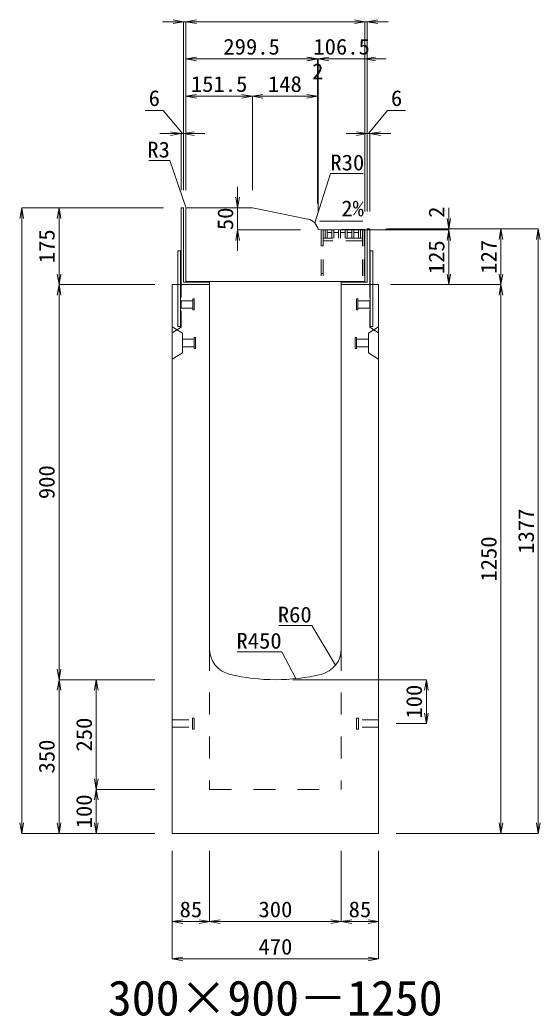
# Model space of a CAD drawing. Units: millimetres at full size. Extents: x -1809 to 57027, y -20349 to 17321.
# Drawn here: x 19818 to 21003, y -12312 to -10043 of the extents above; entities that cross this region are included whole.
import ezdxf
from ezdxf.enums import TextEntityAlignment as Align

# ---------------------------------------------------------------- set-up
doc = ezdxf.new("R2010")
doc.units = ezdxf.units.MM
doc.header["$LTSCALE"] = 50
for name, pattern in [('USER1', [2, 1, -1]), ('USER2', [1.35, 0.75, -0.6]), ('USER3', [1.35, 0.75, -0.6])]:
    doc.linetypes.add(name, pattern=pattern)
for name, color, linetype, lineweight in [('インサート', 3, 'USER2', 9), ('受枠', 3, 'Continuous', 5), ('寸法線', 7, 'Continuous', 13), ('引出線', 4, 'Continuous', 13), ('本体', 2, 'Continuous', 13), ('補助線', 8, 'Continuous', 13), ('ｸﾞﾚｰﾁﾝｸﾞ', 7, 'USER3', 9)]:
    doc.layers.add(name, color=color, linetype=linetype, lineweight=lineweight)
doc.layers.add('文字', color=7, linetype='Continuous')
doc.styles.add('ＭＳ 明朝', font='')
doc.styles.get('ＭＳ 明朝').set_extended_font_data('MS Mincho')

# ---------------------------------------------------------------- blocks, each defined once
blk = doc.blocks.new('open_arrow')
at = {"color": 0, "linetype": 'Continuous', "lineweight": -2}
blk.add_lwpolyline([(7.5, 1.25), (0, 0), (7.5, -1.25)], dxfattribs=at)

msp = doc.modelspace()

# ---------------------------------------------------------------- linework, layer by layer
at = {"layer": 'インサート'}
for p, q in [((20185, -10682.55), (20212, -10682.55)), ((20185, -10682.55), (20185, -10699.55)), ((20215, -10678.55), (20212, -10678.55)), ((20212, -10678.55), (20212, -10703.55)), ((20215, -10703.55), (20215, -10678.55)), ((20585, -10678.55), (20588, -10678.55)), ((20585, -10703.55), (20585, -10678.55)), ((20588, -10678.55), (20588, -10703.55)), ((20615, -10682.55), (20588, -10682.55)), ((20615, -10682.55), (20615, -10699.55)), ((20185, -10699.55), (20212, -10699.55)), ((20212, -10703.55), (20215, -10703.55)), ((20588, -10703.55), (20585, -10703.55)), ((20615, -10699.55), (20588, -10699.55)), ((20188.2, -10770.55), (20215.2, -10770.55)), ((20188.2, -10770.55), (20188.2, -10787.55)), ((20218.2, -10766.55), (20215.2, -10766.55)), ((20215.2, -10766.55), (20215.2, -10791.55)), ((20218.2, -10791.55), (20218.2, -10766.55)), ((20581.8, -10766.55), (20584.8, -10766.55)), ((20581.8, -10791.55), (20581.8, -10766.55)), ((20584.8, -10766.55), (20584.8, -10791.55)), ((20611.8, -10770.55), (20584.8, -10770.55)), ((20611.8, -10770.55), (20611.8, -10787.55)), ((20188.2, -10787.55), (20215.2, -10787.55)), ((20215.2, -10791.55), (20218.2, -10791.55)), ((20584.8, -10791.55), (20581.8, -10791.55)), ((20611.8, -10787.55), (20584.8, -10787.55)), ((20165, -11637.55), (20211, -11637.55)), ((20165, -11654.55), (20165, -11637.55)), ((20211, -11658.55), (20211, -11633.55)), ((20211, -11633.55), (20215, -11633.55)), ((20215, -11658.55), (20215, -11633.55)), ((20585, -11633.55), (20589, -11633.55)), ((20585, -11633.55), (20585, -11658.55)), ((20589, -11633.55), (20589, -11658.55)), ((20635, -11637.55), (20589, -11637.55)), ((20635, -11637.55), (20635, -11654.55)), ((20165, -11654.55), (20211, -11654.55)), ((20215, -11658.55), (20211, -11658.55)), ((20589, -11658.55), (20585, -11658.55)), ((20635, -11654.55), (20589, -11654.55))]:
    msp.add_line(p, q, dxfattribs=at)
at = {"layer": '受枠'}
for p, q in [((20185, -10471.05), (20185, -10646.05)), ((20185, -10471.05), (20191, -10471.05)), ((20185, -10471.05), (20191, -10471.05)), ((20191, -10471.05), (20191, -10640.05)), ((20609, -10519.06), (20609, -10640.05)), ((20609, -10519.06), (20615, -10519.06)), ((20615, -10646.05), (20615, -10519.06)), ((20178, -10741.05), (20178, -10569.06)), ((20184, -10569.06), (20178, -10569.06)), ((20184, -10741.05), (20184, -10569.06)), ((20616, -10741.05), (20616, -10569.06)), ((20616, -10569.06), (20622, -10569.06)), ((20622, -10741.05), (20622, -10569.06)), ((20191, -10640.05), (20250, -10640.05)), ((20250, -10646.05), (20250, -10640.05)), ((20550, -10640.05), (20550, -10646.05)), ((20550, -10640.05), (20609, -10640.05)), ((20550, -10646.05), (20550, -10640.05)), ((20250, -10646.05), (20185, -10646.05)), ((20615, -10646.05), (20550, -10646.05)), ((20184, -10741.05), (20178, -10741.05)), ((20616, -10741.05), (20622, -10741.05))]:
    msp.add_line(p, q, dxfattribs=at)
at = {"layer": '寸法線'}
for p, q in [((20244, -10046.93), (20143, -10046.93)), ((20191, -10431.03), (20191, -10046.93)), ((20196, -10431.03), (20196, -10046.93)), ((20604, -10046.93), (20196, -10046.93)), ((20196, -10431.03), (20196, -10046.93)), ((20556, -10046.93), (20657, -10046.93)), ((20604, -10479.23), (20604, -10046.93)), ((20604, -10479.23), (20604, -10046.93)), ((20609, -10479.04), (20609, -10046.93)), ((20495.51, -10131.93), (20196, -10131.93)), ((20196, -10431.03), (20196, -10131.93)), ((20447.51, -10131.93), (20545.44, -10131.93)), ((20449.44, -10131.93), (20652, -10131.93)), ((20495.51, -10461.09), (20495.51, -10131.93)), ((20495.51, -10461.09), (20495.51, -10131.93)), ((20497.44, -10481.08), (20497.44, -10131.93)), ((20497.44, -10481.08), (20497.44, -10131.93)), ((20604, -10479.23), (20604, -10131.93)), ((20196, -10216.93), (20347.5, -10216.93)), ((20196, -10431.03), (20196, -10216.93)), ((20347.5, -10431.03), (20347.5, -10216.93)), ((20347.5, -10216.93), (20495.51, -10216.93)), ((20347.5, -10431.03), (20347.5, -10216.93)), ((20495.51, -10461.09), (20495.51, -10216.93)), ((20144.67, -10249.13), (20103.44, -10249.13)), ((20188, -10301.93), (20144.67, -10249.13)), ((20612, -10301.93), (20655.33, -10249.13)), ((20655.33, -10249.13), (20696.56, -10249.13)), ((20239, -10301.93), (20137, -10301.93)), ((20185, -10431.03), (20185, -10301.93)), ((20191, -10431.03), (20191, -10301.93)), ((20561, -10301.93), (20663, -10301.93)), ((20609, -10479.04), (20609, -10301.93)), ((20615, -10479.04), (20615, -10301.93)), ((20313.83, -10569.11), (20313.83, -10423.05)), ((19822.06, -11896.05), (19822.06, -10471.05)), ((20144.98, -10471.05), (19822.06, -10471.05)), ((19907.06, -10471.05), (19907.06, -10646.05)), ((20144.98, -10471.05), (19907.06, -10471.05)), ((20313.83, -10471.05), (20307.48, -10471.05)), ((20794.94, -10569.1), (20794.94, -10471.25)), ((20457.42, -10521.11), (20313.83, -10521.11)), ((20544.46, -10521.1), (20794.94, -10521.1)), ((20544.46, -10521.1), (20794.94, -10521.1)), ((20651.02, -10519.25), (20794.94, -10519.25)), ((20655.02, -10519.06), (20913.78, -10519.06)), ((20655.02, -10519.06), (20998.78, -10519.06)), ((20794.94, -10646.05), (20794.94, -10521.1)), ((20913.78, -10519.06), (20913.78, -10646.05)), ((20998.78, -10519.06), (20998.78, -11896.05)), ((20124.98, -10646.05), (19907.06, -10646.05)), ((19907.06, -10646.05), (19907.06, -11546.05)), ((20124.98, -10646.05), (19907.06, -10646.05)), ((20662.02, -10646.05), (20794.94, -10646.05)), ((20675.02, -10646.05), (20913.78, -10646.05)), ((20675.02, -10646.05), (20913.78, -10646.05)), ((20913.78, -10646.05), (20913.78, -11896.05)), ((20124.98, -11546.05), (19907.06, -11546.05)), ((19907.06, -11896.05), (19907.06, -11546.05)), ((20124.98, -11546.05), (19907.06, -11546.05)), ((19992.06, -11546.05), (19992.06, -11796.05)), ((20124.98, -11546.05), (19992.06, -11546.05)), ((20440.02, -11546.05), (20743.78, -11546.05)), ((20743.78, -11546.05), (20743.78, -11646.05)), ((20675.02, -11646.05), (20743.78, -11646.05)), ((20124.98, -11796.05), (19992.06, -11796.05)), ((19992.06, -11796.05), (19992.06, -11896.05)), ((20124.98, -11796.05), (19992.06, -11796.05)), ((20124.98, -11896.05), (19822.06, -11896.05)), ((20124.98, -11896.05), (19907.06, -11896.05)), ((20124.98, -11896.05), (19992.06, -11896.05)), ((20675.02, -11896.05), (20913.78, -11896.05)), ((20675.02, -11896.05), (20998.78, -11896.05)), ((20165, -11936.07), (20165, -12097.21)), ((20165, -11936.07), (20165, -12182.21)), ((20250, -11936.07), (20250, -12097.21)), ((20250, -11936.07), (20250, -12097.21)), ((20550, -11936.07), (20550, -12097.21)), ((20550, -11936.07), (20550, -12097.21)), ((20635, -11936.07), (20635, -12097.21)), ((20635, -11936.07), (20635, -12182.21)), ((20165, -12097.21), (20250, -12097.21)), ((20250, -12097.21), (20550, -12097.21)), ((20550, -12097.21), (20635, -12097.21)), ((20165, -12182.21), (20635, -12182.21))]:
    msp.add_line(p, q, dxfattribs=at)
at = {"layer": '引出線'}
for points in [[(20196.88, -10471.93), (20159.65, -10363.53), (20111.92, -10363.53)], [(20489.42, -10505.21), (20525.11, -10392.88), (20599.79, -10392.88)], [(20501.31, -10501.75), (20550.05, -10501.21), (20598.81, -10501.21)], [(20537.07, -11512.74), (20482.66, -11422.84), (20407.98, -11422.84)], [(20446.44, -11543.65), (20414.22, -11482.51), (20313.21, -11482.51)]]:
    msp.add_lwpolyline(points, dxfattribs=at)
at = {"layer": '本体', "lineweight": 20}
for p, q in [((20196, -10474.05), (20196, -10639.05)), ((20347.5, -10471.05), (20198.95, -10471.05)), ((20473.81, -10496.66), (20347.5, -10471.05)), ((20497.44, -10521.1), (20604, -10519.25)), ((20604, -10639.05), (20604, -10519.25)), ((20604, -10639.05), (20196, -10639.05))]:
    msp.add_line(p, q, dxfattribs=at)
at = {"layer": '本体'}
for p, q in [((20165, -10646.05), (20165, -11896.05)), ((20165, -10646.05), (20250, -10646.05)), ((20250, -10646.05), (20250, -11475.53)), ((20550, -10646.05), (20550, -11475.53)), ((20550, -10646.05), (20635, -10646.05)), ((20635, -10646.05), (20635, -11896.05)), ((20165, -11896.05), (20635, -11896.05))]:
    msp.add_line(p, q, dxfattribs=at)
at = {"layer": '本体', "linetype": 'USER2', "lineweight": 9}
for p, q in [((20185, -10743.05), (20185, -10646.05)), ((20615, -10743.05), (20615, -10646.05)), ((20165, -10755.55), (20185, -10743.05)), ((20635, -10755.55), (20615, -10743.05))]:
    msp.add_line(p, q, dxfattribs=at)
at = {"layer": '本体', "lineweight": 9}
for p, q in [((20165, -10742.05), (20188.2, -10756.55)), ((20188.2, -10756.55), (20188.2, -10801.55)), ((20634.58, -10742.31), (20611.8, -10756.55)), ((20611.8, -10756.55), (20611.8, -10801.55)), ((20188.2, -10801.55), (20165, -10816.05)), ((20611.8, -10801.55), (20635, -10816.05))]:
    msp.add_line(p, q, dxfattribs=at)
at = {"layer": '本体', "linetype": 'USER1', "lineweight": 15}
for p, q in [((20250, -11475.53), (20250, -11796.05)), ((20550, -11475.53), (20550, -11796.05)), ((20250, -11796.05), (20550, -11796.05))]:
    msp.add_line(p, q, dxfattribs=at)
at = {"layer": '本体', "lineweight": 20}
for centre, radius, start, end in [((20199, -10474.05), 3, 90, 180), ((20467.85, -10526.06), 30, 9.51572, 78.54145)]:
    msp.add_arc(centre, radius, start, end, dxfattribs=at)
at = {"layer": '本体'}
for centre, radius, start, end in [((20310, -11475.53), 60, 180, 256.65764), ((20490, -11475.53), 60, 283.34236, 0), ((20400, -11096.05), 450, 256.65764, 283.34236)]:
    msp.add_arc(centre, radius, start, end, dxfattribs=at)
at = {"layer": '補助線'}
msp.add_line((20473.82, -10496.71), (20475.55, -10497.06), dxfattribs=at)
at = {"layer": 'ｸﾞﾚｰﾁﾝｸﾞ', "linetype": 'USER2', "lineweight": 5}
for p, q in [((20602.5, -10521.05), (20504.5, -10521.05)), ((20504.5, -10521.05), (20504.5, -10639.05)), ((20509, -10521.05), (20509, -10639.05)), ((20513.5, -10540.05), (20513.5, -10521.05)), ((20518, -10540.05), (20518, -10521.05)), ((20518, -10527.05), (20528.6, -10527.05)), ((20528.6, -10540.05), (20528.6, -10521.05)), ((20533.1, -10540.05), (20533.1, -10521.05)), ((20533.1, -10527.05), (20543.7, -10527.05)), ((20543.7, -10540.05), (20543.7, -10521.05)), ((20548.2, -10540.05), (20548.2, -10521.05)), ((20548.2, -10527.05), (20558.8, -10527.05)), ((20558.8, -10540.05), (20558.8, -10521.05)), ((20563.3, -10540.05), (20563.3, -10521.05)), ((20563.3, -10527.05), (20573.9, -10527.05)), ((20573.9, -10540.05), (20573.9, -10521.05)), ((20578.4, -10540.05), (20578.4, -10521.05)), ((20578.4, -10527.05), (20589, -10527.05)), ((20589, -10540.05), (20589, -10521.05)), ((20593.5, -10540.05), (20593.5, -10521.05)), ((20598, -10521.05), (20598, -10639.05)), ((20602.5, -10521.05), (20602.5, -10639.05)), ((20598, -10540.05), (20509, -10540.05)), ((20598, -10546.05), (20509, -10546.05)), ((20509, -10557.55), (20504.5, -10557.55)), ((20509, -10620.55), (20504.5, -10620.55))]:
    msp.add_line(p, q, dxfattribs=at)

# ---------------------------------------------------------------- block references
at = {"layer": '寸法線', "xscale": 3.2, "yscale": 3.2}
for p, rotation in [((20191, -10046.93), 180), ((20604, -10046.93), 180), ((20604, -10046.93), 180), ((20495.51, -10131.93), 180), ((20495.51, -10131.93), 180), ((20497.44, -10131.93), 180), ((20347.5, -10216.93), 180), ((20495.51, -10216.93), 180), ((20185, -10301.93), 180), ((20609, -10301.93), 180), ((20313.83, -10471.05), 90), ((19822.06, -10471.05), 270), ((19907.06, -10471.05), 270), ((20794.94, -10519.25), 90), ((20313.83, -10521.11), 270), ((20794.94, -10521.1), 270), ((20794.94, -10521.1), 270), ((20913.78, -10519.06), 270), ((20998.78, -10519.06), 270), ((19907.06, -10646.05), 90), ((20794.94, -10646.05), 90), ((20913.78, -10646.05), 90), ((19907.06, -10646.05), 270), ((20913.78, -10646.05), 270), ((19907.06, -11546.05), 90), ((19907.06, -11546.05), 270), ((19992.06, -11546.05), 270), ((20743.78, -11546.05), 270), ((20743.78, -11646.05), 90), ((19992.06, -11796.05), 90), ((19992.06, -11796.05), 270), ((19822.06, -11896.05), 90), ((19907.06, -11896.05), 90), ((19992.06, -11896.05), 90), ((20913.78, -11896.05), 90), ((20998.78, -11896.05), 90), ((20250, -12097.21), 180), ((20550, -12097.21), 180), ((20635, -12097.21), 180), ((20635, -12182.21), 180)]:
    msp.add_blockref('open_arrow', p, dxfattribs=dict(at, rotation=rotation))
for p in [(20196, -10046.93), (20196, -10046.93), (20609, -10046.93), (20196, -10131.93), (20497.44, -10131.93), (20604, -10131.93), (20196, -10216.93), (20347.5, -10216.93), (20191, -10301.93), (20615, -10301.93), (20165, -12097.21), (20250, -12097.21), (20550, -12097.21), (20165, -12182.21)]:
    msp.add_blockref('open_arrow', p, dxfattribs=at)
at = {"layer": '引出線', "xscale": 0.0533, "yscale": 0.0533}
for p, rotation in [((20196.88, -10471.93), 109), ((20489.42, -10505.21), 72.4), ((20501.31, -10501.75), 0.6), ((20537.07, -11512.74), 121.2), ((20446.44, -11543.65), 117.8)]:
    msp.add_blockref('open_arrow', p, dxfattribs=dict(at, rotation=rotation))

# ---------------------------------------------------------------- texts
at = {"layer": '寸法線', "style": 'ＭＳ 明朝', "width": 1.05}
for s, p in [('299.5', (20345.75, -10103.91)), ('106.5', (20550.72, -10103.91)), ('2', (20496.47, -10159.95)), ('151.5', (20271.75, -10188.91)), ('148', (20421.5, -10188.91)), ('6', (20124.05, -10221.11)), ('6', (20675.95, -10221.11)), ('85', (20207.5, -12069.19)), ('300', (20400, -12069.19)), ('85', (20592.5, -12069.19)), ('470', (20400, -12154.19))]:
    msp.add_text(s, height=36.03, dxfattribs=at).set_placement(p, align=Align.MIDDLE_CENTER)
for s, p in [('50', (20285.81, -10496.08)), ('2', (20766.92, -10480.99)), ('175', (19879.04, -10558.55)), ('125', (20766.92, -10583.58)), ('127', (20885.76, -10582.56)), ('900', (19879.04, -11096.05)), ('1377', (20970.76, -11207.56)), ('1250', (20885.76, -11271.05)), ('100', (20715.76, -11596.05)), ('250', (19964.04, -11671.05)), ('350', (19879.04, -11721.05)), ('100', (19964.04, -11846.05))]:
    msp.add_text(s, height=36.03, rotation=90, dxfattribs=at).set_placement(p, align=Align.MIDDLE_CENTER)
at = {"layer": '引出線', "style": 'ＭＳ 明朝', "width": 1.05}
for s, p in [('R3', (20159.65, -10320.33)), ('R60', (20482.66, -11379.64)), ('R450', (20414.22, -11439.31))]:
    msp.add_text(s, height=36.03, dxfattribs=at).set_placement(p, align=Align.TOP_RIGHT)
for s, p in [('R30', (20525.11, -10349.68)), ('2%', (20550.05, -10454.3))]:
    msp.add_text(s, height=36.03, dxfattribs=at).set_placement(p, align=Align.TOP_LEFT)
at = {"layer": '文字', "style": 'ＭＳ 明朝'}
msp.add_text('300×900－1250', height=80.06, dxfattribs=at).set_placement((20399.52, -12271.03), align=Align.MIDDLE_CENTER)

doc.saveas('drawing.dxf')
